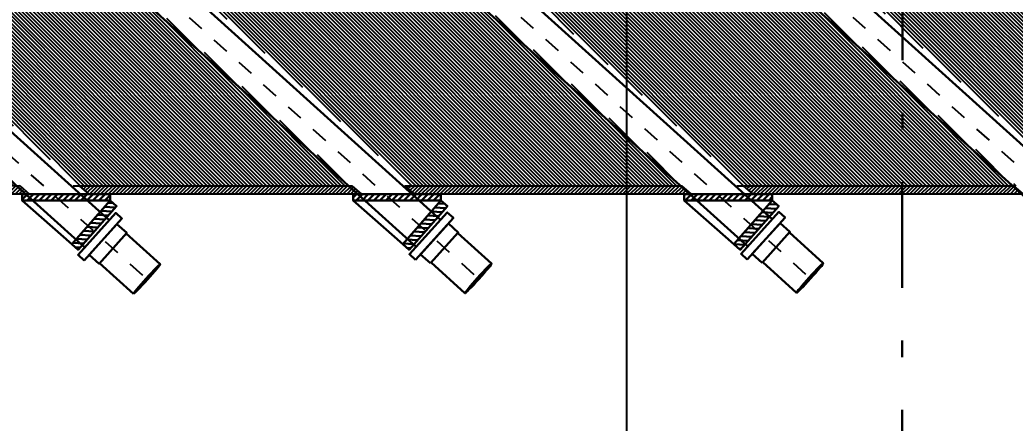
# Model space of a CAD drawing. Header units: metres. Extents: x 1080594 to 1081411, y 976871 to 977162.
# Drawn here: x 1081033.52 to 1081039.52, y 977070.93 to 977073.36 of the extents above; entities that cross this region are included whole.
import ezdxf

# ---------------------------------------------------------------- set-up
doc = ezdxf.new("R2010")
doc.units = ezdxf.units.M
doc.header["$LTSCALE"] = 25.4
doc.linetypes.add('DASHDOT', pattern=[1, 0.5, -0.25, 0, -0.25])
doc.linetypes.add('HIDDEN', pattern=[0.375, 0.25, -0.125])
for name, color, linetype in [('DIMCONTRAPESO', 1, 'Continuous'), ('EJECABLES', 203, 'DASHDOT'), ('PERFIL MET', 37, 'Continuous'), ('PROY', 9, 'HIDDEN')]:
    doc.layers.add(name, color=color, linetype=linetype)
for name, color, linetype, lineweight in [('DUCTO', 142, 'Continuous', 30), ('EJECONTRAPESO', 41, 'DASHDOT', 30), ('PLATINA', 54, 'Continuous', 30), ('TUNEL', 5, 'Continuous', 20)]:
    doc.layers.add(name, color=color, linetype=linetype, lineweight=lineweight)
doc.styles.add('romans', font='romans.shx')
doc.dimstyles.new('Copy 75', dxfattribs={"dimtxt": 0.15, "dimasz": 0.15, "dimexe": 0.05, "dimexo": 0.05, "dimgap": 0.05, "dimtad": 1, "dimzin": 0, "dimdsep": 46, "dimtxsty": 'romans', "dimcen": 0.002, "dimclrd": 1, "dimclre": 1, "dimclrt": 3, "dimadec": 4, "dimazin": 0, "dimtfac": 1, "dimtofl": 0, "dimtmove": 1, "dimatfit": 3, "dimfxl": 1, "dimtolj": 1, "dimtzin": 0, "dimarcsym": 1})

# ---------------------------------------------------------------- blocks, each defined once
blk = doc.blocks.new('tir')
at = {"layer": 'DUCTO'}
for points in [[(1080505.683122265, 977008.2755034216), (1080505.733092106, 977008.275507704), (1080505.733062966, 977008.6155077033), (1080505.683093125, 977008.61550342)], [(1080505.603113705, 977008.3204091132), (1080505.683092707, 977008.320415968), (1080505.683072092, 977008.5704159667), (1080505.603072093, 977008.5704077805)]]:
    blk.add_lwpolyline(points, close=True, dxfattribs=at)
for points in [[(1080505.328072925, 977008.5653855414), (1080505.603072925, 977008.5654091103)], [(1080505.733068108, 977008.5555077032), (1080511.543241181, 977008.5560056631)], [(1080505.32811287, 977008.3254074359), (1080505.603112872, 977008.3254136156)], [(1080505.733086963, 977008.3355077041), (1080511.543260036, 977008.3360056642)]]:
    blk.add_lwpolyline(points, dxfattribs=at)
blk.add_ellipse((1080505.328039857, 977008.4453876906), major_axis=(-3.306799177286555e-05, -0.1199978507391652), ratio=0.04456574915158485, dxfattribs=at)
at = {"layer": 'EJECABLES', "ltscale": 0.008}
blk.add_lwpolyline([(1080505.360600902, 977008.4454757803), (1080513.540696156, 977008.4461768557)], dxfattribs=at)
blk = doc.blocks.new('*D1373')
at = {"layer": 'Defpoints', "color": 0, "transparency": 16777216}
for p in [(1081038.460224689, 977074.9918145378), (1081037.175268872, 977065.2136238085), (1081038.243542319, 977065.2136238085)]:
    blk.add_point(p, dxfattribs=at)
at = {"layer": 'TUNEL', "color": 1, "lineweight": -2, "transparency": 16777216}
for p, q in [((1081038.410224689, 977074.9918145378), (1081037.125268872, 977074.9918145378)), ((1081037.175268872, 977074.8418145378), (1081037.175268872, 977065.3636238085)), ((1081038.193542319, 977065.2136238085), (1081037.125268872, 977065.2136238085))]:
    blk.add_line(p, q, dxfattribs=at)
at = {"layer": 'TUNEL', "color": 1, "transparency": 16777216}
for points in [[(1081037.150268872, 977074.8418145378), (1081037.200268872, 977074.8418145378), (1081037.175268872, 977074.9918145378)], [(1081037.150268872, 977065.3636238085), (1081037.200268872, 977065.3636238085), (1081037.175268872, 977065.2136238085)]]:
    blk.add_solid(points, dxfattribs=at)
at = {"layer": 'TUNEL', "color": 3, "transparency": 16777216, "insert": (1081037.050268872, 977069.1930191232), "char_height": 0.15, "attachment_point": 5, "rotation": 90, "style": 'romans'}
blk.add_mtext('\\A1;9.778', dxfattribs=at)

msp = doc.modelspace()

# ---------------------------------------------------------------- hatches: boundary and pattern name
at = {"layer": 'PERFIL MET', "transparency": 33554534}
h = msp.add_hatch(dxfattribs=at)
h.set_pattern_fill('ANSI31', color=256, scale=0.005, angle=90)
h.set_pattern_definition([(135, (340.3269830574282, 0.03399999998509884), (-0.01122532015133644, -0.01122532015133644), [])])
h.paths.add_polyline_path([(1081038.836225956, 977073.2987657847), (1081038.8362581, 977073.4571707632), (1081044.266173823, 977073.4571707632), (1081044.266173823, 977072.3587707632), (1081039.878901335, 977072.3588558099)])
h.paths.add_polyline_path([(1081038.66050171, 977073.4571707632), (1081038.8362581, 977073.4571707632), (1081038.836225956, 977073.2987657847)], flags=17)
h.paths.add_polyline_path([(1081038.836488687, 977072.975410569), (1081039.520549035, 977072.3587707632), (1081038.8362581, 977072.3587707632)], flags=17)
h.paths.add_polyline_path([(1081036.646627667, 977073.4571707632), (1081038.301945474, 977073.4572695517), (1081038.836488687, 977072.975410569), (1081038.8362581, 977072.3587707632), (1081037.879066822, 977072.3587720433)])
h.paths.add_polyline_path([(1081034.660574272, 977073.4571707632), (1081036.302259383, 977073.4570519918), (1081037.520621596, 977072.3587707632), (1081035.879066822, 977072.3587720433)])
h.paths.add_polyline_path([(1081032.658433506, 977073.4571707632), (1081034.30218227, 977073.4571215044), (1081035.520621596, 977072.3587707632), (1081033.879066822, 977072.3587720433)])
h.paths.add_polyline_path([(1081030.660574272, 977073.4571707632), (1081032.303719752, 977073.4570534155), (1081033.520621596, 977072.3587707632), (1081031.879066822, 977072.3587720433)])
h.paths.add_polyline_path([(1081028.266114995, 977073.4571707632), (1081030.30211776, 977073.4571796566), (1081031.520621596, 977072.3587707632), (1081028.266114995, 977072.3589500999)])
h = msp.add_hatch(dxfattribs=at)
h.set_pattern_fill('ANSI31', color=256, scale=0.005)
h.set_pattern_definition([(45, (340.3269830574282, -1.115200000000186), (-0.01122532015133644, 0.01122532015133644), [])])
h.paths.add_polyline_path([(1081044.266173823, 977072.3247707632), (1081044.266173823, 977072.2739707632), (1081039.897766858, 977072.3079454103), (1081039.839827547, 977072.3588565673)])
h.paths.add_polyline_path([(1081039.506497916, 977072.3588872668), (1081039.56444458, 977072.3079696487), (1081037.936526085, 977072.3076333309), (1081037.878713705, 977072.3584329543)])
h.paths.add_polyline_path([(1081037.506497916, 977072.3588872668), (1081037.56444458, 977072.3079696487), (1081035.897739273, 977072.3079696487), (1081035.839926893, 977072.3587692721)])
h.paths.add_polyline_path([(1081035.520621596, 977072.3587707632), (1081035.576977069, 977072.3079696487), (1081033.937439137, 977072.3068102688), (1081033.879626757, 977072.3576098921)])
h.paths.add_polyline_path([(1081033.519594293, 977072.3590378859), (1081033.577540956, 977072.3081202678), (1081031.93479221, 977072.3085389135), (1081031.879066822, 977072.3587720433)])
h.paths.add_polyline_path([(1081031.520621596, 977072.3587707632), (1081031.577361442, 977072.3082820898), (1081028.266187573, 977072.3104349602), (1081028.266147484, 977072.3593597434)])
at = {"layer": 'PLATINA'}
h = msp.add_hatch(dxfattribs=at)
h.set_pattern_fill('ANSI31', color=256, scale=0.008)
h.set_pattern_definition([(45, (352.7409734425601, -51.61643687845208), (-0.0179605122421383, 0.01796051224213831), [])])
h.paths.add_polyline_path([(1081034.063352924, 977072.3081583946), (1081033.533352924, 977072.3081583946), (1081033.533352924, 977072.2700583946), (1081034.063352924, 977072.2700583946)])
h = msp.add_hatch(dxfattribs=at)
h.set_pattern_fill('ANSI31', color=256, scale=0.008, angle=-48.69920112767806)
h.set_pattern_definition([(356.300798872322, (-366073.7285424889, 1143983.158051537), (0.001638767216662715, 0.02534707955583032), [])])
h.paths.add_polyline_path([(1081033.83267494, 977072.0071161502), (1081034.063352924, 977072.2696844045), (1081034.101911787, 977072.2365170487), (1081033.870859825, 977071.973568965)])
h = msp.add_hatch(dxfattribs=at)
h.set_pattern_fill('ANSI31', color=256, scale=0.008)
h.set_pattern_definition([(45, (350.7343025233131, -51.61662562435959), (-0.0179605122421383, 0.01796051224213831), [])])
h.paths.add_polyline_path([(1081036.056682005, 977072.3079696487), (1081035.526682005, 977072.3079696487), (1081035.526682005, 977072.2698696487), (1081036.056682005, 977072.2698696487)])
h = msp.add_hatch(dxfattribs=at)
h.set_pattern_fill('ANSI31', color=256, scale=0.008, angle=-48.69920112767806)
h.set_pattern_definition([(356.300798872322, (-366075.7352134081, 1143983.157862791), (0.001638767216662715, 0.02534707955583032), [])])
h.paths.add_polyline_path([(1081035.826004021, 977072.0069274043), (1081036.056682005, 977072.2694956586), (1081036.095240868, 977072.2363283028), (1081035.864188906, 977071.9733802191)])
h = msp.add_hatch(dxfattribs=at)
h.set_pattern_fill('ANSI31', color=256, scale=0.008)
h.set_pattern_definition([(45, (348.7301400729921, -51.61662562435959), (-0.0179605122421383, 0.01796051224213831), [])])
h.paths.add_polyline_path([(1081038.052519555, 977072.3079696487), (1081037.522519554, 977072.3079696487), (1081037.522519554, 977072.2698696487), (1081038.052519555, 977072.2698696487)])
h = msp.add_hatch(dxfattribs=at)
h.set_pattern_fill('ANSI31', color=256, scale=0.008, angle=-48.69920112767806)
h.set_pattern_definition([(356.300798872322, (-366077.7393758585, 1143983.157862791), (0.001638767216662715, 0.02534707955583032), [])])
h.paths.add_polyline_path([(1081037.821841571, 977072.0069274043), (1081038.052519555, 977072.2694956586), (1081038.091078418, 977072.2363283028), (1081037.860026455, 977071.9733802191)])

# ---------------------------------------------------------------- linework, layer by layer
at = {"layer": 'EJECONTRAPESO', "ltscale": 0.05}
msp.add_lwpolyline([(1081038.836225956, 977076.489967558), (1081038.835249403, 977061.6000614199)], dxfattribs=at)
at = {"layer": 'PERFIL MET'}
for points in [[(1081033.519594293, 977072.3590378859), (1081033.577540956, 977072.3081202678), (1081031.93479221, 977072.3085389135), (1081031.879066822, 977072.3587720433)], [(1081035.520621596, 977072.3587707632), (1081035.576977069, 977072.3079696487), (1081033.937439137, 977072.3068102688), (1081033.879626757, 977072.3576098921)], [(1081037.506497916, 977072.3588872668), (1081037.56444458, 977072.3079696487), (1081035.897739273, 977072.3079696487), (1081035.839926893, 977072.3587692721)], [(1081039.506497916, 977072.3588872668), (1081039.56444458, 977072.3079696487), (1081037.936526085, 977072.3076333309), (1081037.878713705, 977072.3584329543)]]:
    msp.add_lwpolyline(points, close=True, dxfattribs=at)
for points in [[(1081033.839925196, 977072.3587707632), (1081035.506630503, 977072.3587707632)], [(1081033.844130114, 977072.3587707632), (1081035.506630503, 977072.3587707632)], [(1081035.839925196, 977072.3587707632), (1081037.506630503, 977072.3587707632)], [(1081035.839925196, 977072.3587707632), (1081037.506630503, 977072.3587707632)], [(1081037.839925196, 977072.3587707632), (1081039.507394519, 977072.3587707632)], [(1081037.839925196, 977072.3587707632), (1081039.507394519, 977072.3587707632)]]:
    msp.add_lwpolyline(points, dxfattribs=at)
at = {"layer": 'PLATINA'}
for points in [[(1081034.063352924, 977072.3081583946), (1081033.533352924, 977072.3081583946), (1081033.533352924, 977072.2700583946), (1081034.063352924, 977072.2700583946)], [(1081033.83267494, 977072.0071161502), (1081034.063352924, 977072.2696844045), (1081034.101911787, 977072.2365170487), (1081033.870859825, 977071.973568965)], [(1081036.056682005, 977072.3079696487), (1081035.526682005, 977072.3079696487), (1081035.526682005, 977072.2698696487), (1081036.056682005, 977072.2698696487)], [(1081035.826004021, 977072.0069274043), (1081036.056682005, 977072.2694956586), (1081036.095240868, 977072.2363283028), (1081035.864188906, 977071.9733802191)], [(1081038.052519555, 977072.3079696487), (1081037.522519554, 977072.3079696487), (1081037.522519554, 977072.2698696487), (1081038.052519555, 977072.2698696487)], [(1081037.821841571, 977072.0069274043), (1081038.052519555, 977072.2694956586), (1081038.091078418, 977072.2363283028), (1081037.860026455, 977071.9733802191)]]:
    msp.add_lwpolyline(points, close=True, dxfattribs=at)
at = {"layer": 'PLATINA', "color": 252, "transparency": 33554531}
for points in [[(1081034.063352924, 977072.2696844045), (1081033.83267494, 977072.0071161502), (1081033.533352924, 977072.2700550512)], [(1081036.056682005, 977072.2694956586), (1081035.826004021, 977072.0069274043), (1081035.526682005, 977072.2698663053)], [(1081038.052519555, 977072.2694956586), (1081037.821841571, 977072.0069274043), (1081037.522519554, 977072.2698663053)]]:
    msp.add_lwpolyline(points, close=True, dxfattribs=at)

# ---------------------------------------------------------------- block references
at = {"layer": 'DIMCONTRAPESO', "xscale": -1}
for p, rotation in [((1229554.331607241, -472058.6528750348), 317.9720995577489), ((1229805.55229429, -472033.4929688179), 317.9817953713383)]:
    msp.add_blockref('tir', p, dxfattribs=dict(at, rotation=rotation))
at = {"layer": 'PROY', "color": 252, "transparency": 33554508, "xscale": -1}
for p, rotation in [((1229595.024443916, -472054.6829863433), 317.9736295356235), ((1229718.420550616, -472042.2300064352), 317.9784294066381)]:
    msp.add_blockref('tir', p, dxfattribs=dict(at, rotation=rotation))

# ---------------------------------------------------------------- dimensions: what is measured, and where the dimension line sits
at = {"layer": 'TUNEL', "color": 40, "true_color": 0xf8d731}
dim = msp.add_linear_dim(base=(1081037.175268872, 977065.2136238085), p1=(1081038.460224689, 977074.9918145378), p2=(1081038.243542319, 977065.2136238085), angle=90, dimstyle='Copy 75', override={"dimdec": 3}, dxfattribs=at)
dim.commit()
dim.dimension.update_dxf_attribs({"geometry": '*D1373', "text_midpoint": (1081037.175268872, 977069.1930191232), "dimtype": 160})

doc.saveas('drawing.dxf')
